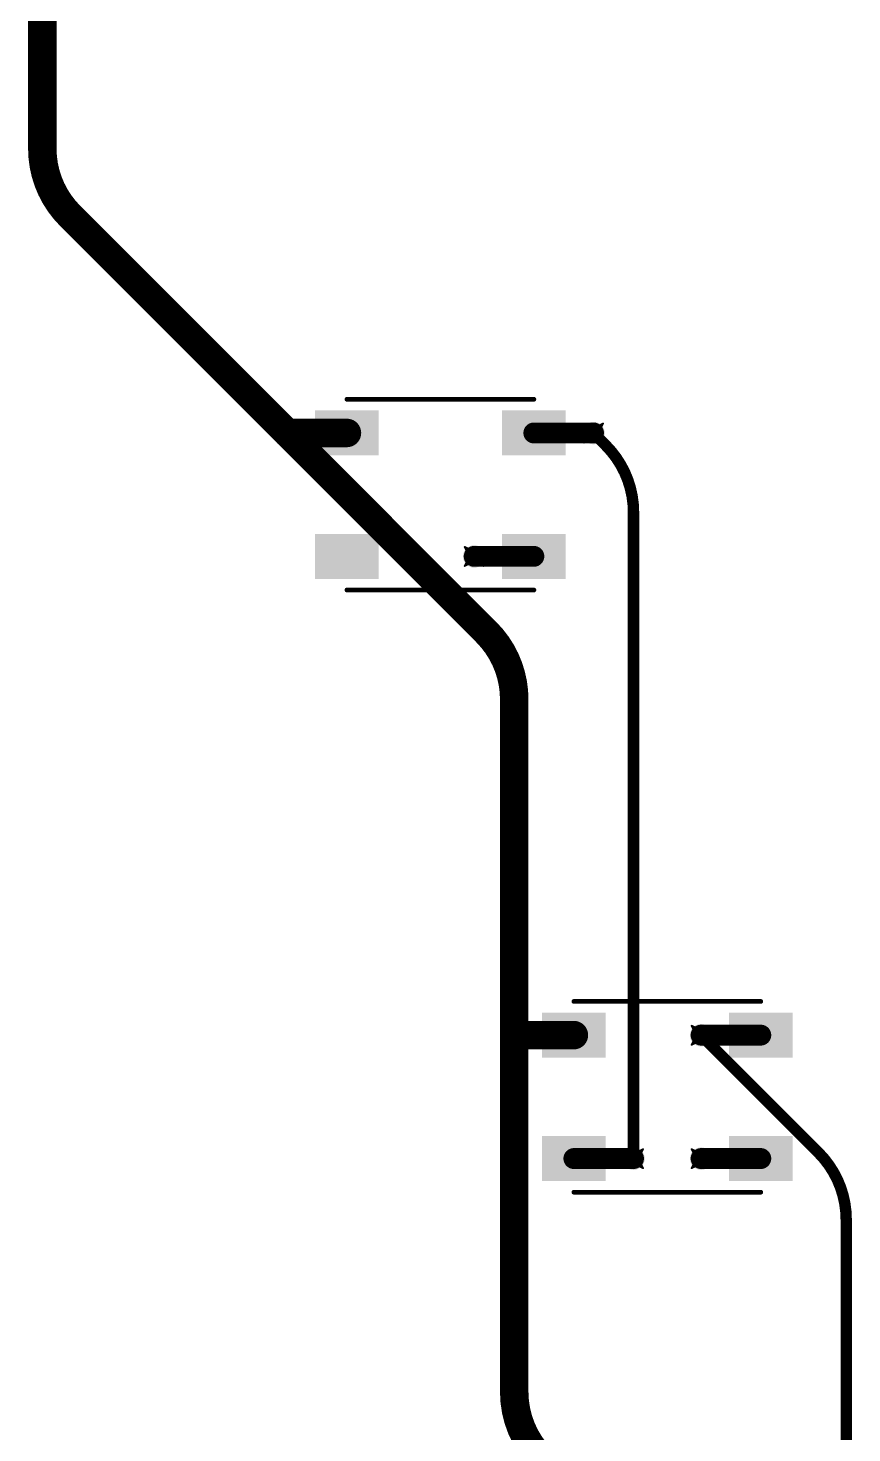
# Model space of a CAD drawing. Header units: inches. Extents: x -11 to 1110, y -7 to 455.
# Drawn here: x 203.12 to 225.16, y 221.3 to 258.86 of the extents above; entities that cross this region are included whole.
import ezdxf

# ---------------------------------------------------------------- set-up
doc = ezdxf.new("R2010")
doc.units = ezdxf.units.IN
for name, color, linetype in [('Bottom Layer', 5, 'Continuous'), ('Drill Drawing', 1, 'Continuous'), ('Top Layer', 1, 'Continuous'), ('Top Overlay', 2, 'Continuous'), ('Top Paste', 8, 'Continuous'), ('Top Solder', 216, 'Continuous'), ('Via Holes', 16, 'Continuous')]:
    doc.layers.add(name, color=color, linetype=linetype)

# ---------------------------------------------------------------- blocks, each defined once
blk = doc.blocks.new('WS2812B_B_W_45')
at = {"layer": 'Top Layer'}
for points in [[(-3.24999985, 2.15000078), (-1.75000031, 2.15000078), (-1.75000031, 1.15000278), (-3.24999985, 1.15000278)], [(3.24999985, 1.15000278), (1.75000031, 1.15000278), (1.75000031, 2.15000078), (3.24999985, 2.15000078)], [(-3.24999985, -1.15000024), (-1.75000031, -1.15000024), (-1.75000031, -2.14999824), (-3.24999985, -2.14999824)], [(1.75000031, -1.15000024), (3.24999985, -1.15000024), (3.24999985, -2.14999824), (1.75000031, -2.14999824)]]:
    blk.add_hatch(color=1, dxfattribs=at).paths.add_polyline_path(points)
at = {"layer": 'Top Paste'}
for points in [[(-3.24999985, 2.15000078), (-1.75000031, 2.15000078), (-1.75000031, 1.15000278), (-3.24999985, 1.15000278)], [(3.24999985, 1.15000278), (1.75000031, 1.15000278), (1.75000031, 2.15000078), (3.24999985, 2.15000078)], [(-3.24999985, -1.15000024), (-1.75000031, -1.15000024), (-1.75000031, -2.14999824), (-3.24999985, -2.14999824)], [(1.75000031, -1.15000024), (3.24999985, -1.15000024), (3.24999985, -2.14999824), (1.75000031, -2.14999824)]]:
    blk.add_hatch(color=8, dxfattribs=at).paths.add_polyline_path(points)
at = {"layer": 'Top Solder'}
for points in [[(-3.35159985, 2.25160078), (-1.64840031, 2.25160078), (-1.64840031, 1.04840278), (-3.35159985, 1.04840278)], [(3.35159985, 1.04840278), (1.64840031, 1.04840278), (1.64840031, 2.25160078), (3.35159985, 2.25160078)], [(-3.35159985, -1.04840024), (-1.64840031, -1.04840024), (-1.64840031, -2.25159824), (-3.35159985, -2.25159824)], [(1.64840031, -1.04840024), (3.35159985, -1.04840024), (3.35159985, -2.25159824), (1.64840031, -2.25159824)]]:
    blk.add_hatch(color=216, dxfattribs=at).paths.add_polyline_path(points)
at = {"layer": 'Top Overlay'}
for points in [[(-2.50000008, 2.55080008, 0.127, 0.127, 0), (2.50000008, 2.55080008, 0.127, 0.127, 0)], [(-3.556, 1.8034, 0.254, 0.254, 0), (-3.429, 1.6764, 0.254, 0.254, 0)], [(-3.556, 1.5494, 0.254, 0.254, 0), (-3.556, 1.8034, 0.254, 0.254, 0)], [(-3.556, 1.5494, 0.254, 0.254, 0), (-3.429, 1.6764, 0.254, 0.254, 0)], [(-2.50000008, -2.55079754, 0.127, 0.127, 0), (2.50000008, -2.55079754, 0.127, 0.127, 0)]]:
    blk.add_lwpolyline(points, format="xyseb", dxfattribs=at)
for points in [[(-2.53175008, 2.55080008, 0.0635, 0.0635, 1), (-2.46825008, 2.55080008, 0.0635, 0.0635, 1)], [(2.46825008, 2.55080008, 0.0635, 0.0635, 1), (2.53175008, 2.55080008, 0.0635, 0.0635, 1)], [(-3.619499999999999, 1.8034, 0.127, 0.127, 1), (-3.4925, 1.8034, 0.127, 0.127, 1)], [(-3.619499999999999, 1.8034, 0.127, 0.127, 1), (-3.4925, 1.8034, 0.127, 0.127, 1)], [(-3.619499999999999, 1.5494, 0.127, 0.127, 1), (-3.4925, 1.5494, 0.127, 0.127, 1)], [(-3.619499999999999, 1.5494, 0.127, 0.127, 1), (-3.4925, 1.5494, 0.127, 0.127, 1)], [(-3.4925, 1.6764, 0.127, 0.127, 1), (-3.3655, 1.6764, 0.127, 0.127, 1)], [(-3.4925, 1.6764, 0.127, 0.127, 1), (-3.3655, 1.6764, 0.127, 0.127, 1)], [(-2.53175008, -2.55079754, 0.0635, 0.0635, 1), (-2.46825008, -2.55079754, 0.0635, 0.0635, 1)], [(2.46825008, -2.55079754, 0.0635, 0.0635, 1), (2.53175008, -2.55079754, 0.0635, 0.0635, 1)]]:
    blk.add_lwpolyline(points, format="xyseb", close=True, dxfattribs=at)
blk = doc.blocks.new('WS2812B_B_W_46')
at = {"layer": 'Top Layer'}
for points in [[(-3.24999985, 2.15000078), (-1.75000031, 2.15000078), (-1.75000031, 1.15000278), (-3.24999985, 1.15000278)], [(3.24999985, 1.15000278), (1.75000031, 1.15000278), (1.75000031, 2.15000078), (3.24999985, 2.15000078)], [(-3.24999985, -1.15000024), (-1.75000031, -1.15000024), (-1.75000031, -2.14999824), (-3.24999985, -2.14999824)], [(1.75000031, -1.15000024), (3.24999985, -1.15000024), (3.24999985, -2.14999824), (1.75000031, -2.14999824)]]:
    blk.add_hatch(color=1, dxfattribs=at).paths.add_polyline_path(points)
at = {"layer": 'Top Paste'}
for points in [[(-3.24999985, 2.15000078), (-1.75000031, 2.15000078), (-1.75000031, 1.15000278), (-3.24999985, 1.15000278)], [(3.24999985, 1.15000278), (1.75000031, 1.15000278), (1.75000031, 2.15000078), (3.24999985, 2.15000078)], [(-3.24999985, -1.15000024), (-1.75000031, -1.15000024), (-1.75000031, -2.14999824), (-3.24999985, -2.14999824)], [(1.75000031, -1.15000024), (3.24999985, -1.15000024), (3.24999985, -2.14999824), (1.75000031, -2.14999824)]]:
    blk.add_hatch(color=8, dxfattribs=at).paths.add_polyline_path(points)
at = {"layer": 'Top Solder'}
for points in [[(-3.35159985, 2.25160078), (-1.64840031, 2.25160078), (-1.64840031, 1.04840278), (-3.35159985, 1.04840278)], [(3.35159985, 1.04840278), (1.64840031, 1.04840278), (1.64840031, 2.25160078), (3.35159985, 2.25160078)], [(-3.35159985, -1.04840024), (-1.64840031, -1.04840024), (-1.64840031, -2.25159824), (-3.35159985, -2.25159824)], [(1.64840031, -1.04840024), (3.35159985, -1.04840024), (3.35159985, -2.25159824), (1.64840031, -2.25159824)]]:
    blk.add_hatch(color=216, dxfattribs=at).paths.add_polyline_path(points)
at = {"layer": 'Top Overlay'}
for points in [[(-2.50000008, 2.55080008, 0.127, 0.127, 0), (2.50000008, 2.55080008, 0.127, 0.127, 0)], [(-3.556, 1.8034, 0.254, 0.254, 0), (-3.429, 1.6764, 0.254, 0.254, 0)], [(-3.556, 1.5494, 0.254, 0.254, 0), (-3.556, 1.8034, 0.254, 0.254, 0)], [(-3.556, 1.5494, 0.254, 0.254, 0), (-3.429, 1.6764, 0.254, 0.254, 0)], [(-2.50000008, -2.55079754, 0.127, 0.127, 0), (2.50000008, -2.55079754, 0.127, 0.127, 0)]]:
    blk.add_lwpolyline(points, format="xyseb", dxfattribs=at)
for points in [[(-2.53175008, 2.55080008, 0.0635, 0.0635, 1), (-2.46825008, 2.55080008, 0.0635, 0.0635, 1)], [(2.46825008, 2.55080008, 0.0635, 0.0635, 1), (2.53175008, 2.55080008, 0.0635, 0.0635, 1)], [(-3.619499999999999, 1.8034, 0.127, 0.127, 1), (-3.4925, 1.8034, 0.127, 0.127, 1)], [(-3.619499999999999, 1.8034, 0.127, 0.127, 1), (-3.4925, 1.8034, 0.127, 0.127, 1)], [(-3.619499999999999, 1.5494, 0.127, 0.127, 1), (-3.4925, 1.5494, 0.127, 0.127, 1)], [(-3.619499999999999, 1.5494, 0.127, 0.127, 1), (-3.4925, 1.5494, 0.127, 0.127, 1)], [(-3.4925, 1.6764, 0.127, 0.127, 1), (-3.3655, 1.6764, 0.127, 0.127, 1)], [(-3.4925, 1.6764, 0.127, 0.127, 1), (-3.3655, 1.6764, 0.127, 0.127, 1)], [(-2.53175008, -2.55079754, 0.0635, 0.0635, 1), (-2.46825008, -2.55079754, 0.0635, 0.0635, 1)], [(2.46825008, -2.55079754, 0.0635, 0.0635, 1), (2.53175008, -2.55079754, 0.0635, 0.0635, 1)]]:
    blk.add_lwpolyline(points, format="xyseb", close=True, dxfattribs=at)

msp = doc.modelspace()

# ---------------------------------------------------------------- hatches: boundary and pattern name
at = {"layer": 'Bottom Layer'}
h = msp.add_hatch(color=5, dxfattribs=at)
edge = h.paths.add_edge_path()
edge.add_arc((210.05476912, 248.0332098), 0.2999994, 0, 360)
h = msp.add_hatch(color=5, dxfattribs=at)
edge = h.paths.add_edge_path()
edge.add_arc((218.24603036, 248.0332098), 0.2999994, 0, 360)
h = msp.add_hatch(color=5, dxfattribs=at)
edge = h.paths.add_edge_path()
edge.add_arc((215.05476928, 244.73320878), 0.2999994, 0, 360)
h = msp.add_hatch(color=5, dxfattribs=at)
edge = h.paths.add_edge_path()
edge.add_arc((216.12536912, 231.9296098), 0.2999994, 0, 360)
h = msp.add_hatch(color=5, dxfattribs=at)
edge = h.paths.add_edge_path()
edge.add_arc((221.12536928, 231.9296098), 0.2999994, 0, 360)
h = msp.add_hatch(color=5, dxfattribs=at)
edge = h.paths.add_edge_path()
edge.add_arc((219.3166302, 228.62960878), 0.2999994, 0, 360)
h = msp.add_hatch(color=5, dxfattribs=at)
edge = h.paths.add_edge_path()
edge.add_arc((221.12536928, 228.62960878), 0.2999994, 0, 360)
at = {"layer": 'Top Layer'}
h = msp.add_hatch(color=1, dxfattribs=at)
edge = h.paths.add_edge_path()
edge.add_arc((210.05476912, 248.0332098), 0.2999994, 0, 360)
h = msp.add_hatch(color=1, dxfattribs=at)
edge = h.paths.add_edge_path()
edge.add_arc((218.24603036, 248.0332098), 0.2999994, 0, 360)
h = msp.add_hatch(color=1, dxfattribs=at)
edge = h.paths.add_edge_path()
edge.add_arc((215.05476928, 244.73320878), 0.2999994, 0, 360)
h = msp.add_hatch(color=1, dxfattribs=at)
edge = h.paths.add_edge_path()
edge.add_arc((216.12536912, 231.9296098), 0.2999994, 0, 360)
h = msp.add_hatch(color=1, dxfattribs=at)
edge = h.paths.add_edge_path()
edge.add_arc((221.12536928, 231.9296098), 0.2999994, 0, 360)
h = msp.add_hatch(color=1, dxfattribs=at)
edge = h.paths.add_edge_path()
edge.add_arc((219.3166302, 228.62960878), 0.2999994, 0, 360)
h = msp.add_hatch(color=1, dxfattribs=at)
edge = h.paths.add_edge_path()
edge.add_arc((221.12536928, 228.62960878), 0.2999994, 0, 360)
at = {"layer": 'Via Holes'}
h = msp.add_hatch(color=7, dxfattribs=at)
edge = h.paths.add_edge_path()
edge.add_arc((210.05476912, 248.0332098), 0.1499997, 0, 360)
h = msp.add_hatch(color=7, dxfattribs=at)
edge = h.paths.add_edge_path()
edge.add_arc((218.24603036, 248.0332098), 0.1499997, 0, 360)
h = msp.add_hatch(color=7, dxfattribs=at)
edge = h.paths.add_edge_path()
edge.add_arc((215.05476928, 244.73320878), 0.1499997, 0, 360)
h = msp.add_hatch(color=7, dxfattribs=at)
edge = h.paths.add_edge_path()
edge.add_arc((216.12536912, 231.9296098), 0.1499997, 0, 360)
h = msp.add_hatch(color=7, dxfattribs=at)
edge = h.paths.add_edge_path()
edge.add_arc((221.12536928, 231.9296098), 0.1499997, 0, 360)
h = msp.add_hatch(color=7, dxfattribs=at)
edge = h.paths.add_edge_path()
edge.add_arc((219.3166302, 228.62960878), 0.1499997, 0, 360)
h = msp.add_hatch(color=7, dxfattribs=at)
edge = h.paths.add_edge_path()
edge.add_arc((221.12536928, 228.62960878), 0.1499997, 0, 360)

# ---------------------------------------------------------------- linework, layer by layer
at = {"layer": 'Bottom Layer'}
for points in [[(203.50156912, 255.63851336, 0.7619999999999999, 0.7619999999999999, 0), (203.50156912, 263.9336098, 0.7619999999999999, 0.7619999999999999, 0)], [(204.24551734, 253.84246158, 0.7619999999999999, 0.7619999999999999, -0.198912367379658), (203.50156912, 255.63851336, 0.7619999999999999, 0.7619999999999999, 0)], [(204.24551734, 253.84246158, 0.7619999999999999, 0.7619999999999999, 0), (210.05476912, 248.0332098, 0.7619999999999999, 0.7619999999999999, 0)], [(210.05476912, 248.0332098, 0.7619999999999999, 0.7619999999999999, 0), (215.3814209, 242.70655802, 0.7619999999999999, 0.7619999999999999, 0)], [(218.24603036, 248.0332098, 0.3048, 0.3048, 0), (218.57268198, 247.70655818, 0.3048, 0.3048, 0)], [(218.57268198, 247.70655818, 0.3048, 0.3048, -0.198912367379658), (219.3166302, 245.9105064, 0.3048, 0.3048, 0)], [(219.3166302, 228.62960878, 0.3048, 0.3048, 0), (219.3166302, 245.9105064, 0.3048, 0.3048, 0)], [(215.3814209, 242.70655802, 0.7619999999999999, 0.7619999999999999, -0.198912367379658), (216.12536912, 240.91050624, 0.7619999999999999, 0.7619999999999999, 0)], [(216.12536912, 231.9296098, 0.7619999999999999, 0.7619999999999999, 0), (216.12536912, 240.91050624, 0.7619999999999999, 0.7619999999999999, 0)], [(216.12536912, 222.38991336, 0.7619999999999999, 0.7619999999999999, 0), (216.12536912, 231.9296098, 0.7619999999999999, 0.7619999999999999, 0)], [(221.12536928, 231.9296098, 0.3048, 0.3048, 0), (224.26228198, 228.7926971, 0.3048, 0.3048, 0)], [(224.26228198, 228.7926971, 0.3048, 0.3048, -0.198912367379658), (225.0062302, 226.99664532, 0.3048, 0.3048, 0)], [(225.0062302, 212.35499058, 0.3048, 0.3048, 0), (225.0062302, 226.99664532, 0.3048, 0.3048, 0)], [(216.86931734, 220.59386158, 0.7619999999999999, 0.7619999999999999, -0.198912367379658), (216.12536912, 222.38991336, 0.7619999999999999, 0.7619999999999999, 0)]]:
    msp.add_lwpolyline(points, format="xyseb", dxfattribs=at)
for points in [[(203.31106912, 255.63851336, 0.3809999999999999, 0.3809999999999999, 1), (203.69206912, 255.63851336, 0.3809999999999999, 0.3809999999999999, 1)], [(203.31106912, 255.63851336, 0.3809999999999999, 0.3809999999999999, 1), (203.69206912, 255.63851336, 0.3809999999999999, 0.3809999999999999, 1)], [(204.05501734, 253.84246158, 0.3809999999999999, 0.3809999999999999, 1), (204.43601734, 253.84246158, 0.3809999999999999, 0.3809999999999999, 1)], [(204.05501734, 253.84246158, 0.3809999999999999, 0.3809999999999999, 1), (204.43601734, 253.84246158, 0.3809999999999999, 0.3809999999999999, 1)], [(209.86426912, 248.0332098, 0.3809999999999999, 0.3809999999999999, 1), (210.24526912, 248.0332098, 0.3809999999999999, 0.3809999999999999, 1)], [(209.86426912, 248.0332098, 0.3809999999999999, 0.3809999999999999, 1), (210.24526912, 248.0332098, 0.3809999999999999, 0.3809999999999999, 1)], [(218.16983036, 248.0332098, 0.1524, 0.1524, 1), (218.32223036, 248.0332098, 0.1524, 0.1524, 1)], [(218.49648198, 247.70655818, 0.1524, 0.1524, 1), (218.64888198, 247.70655818, 0.1524, 0.1524, 1)], [(218.49648198, 247.70655818, 0.1524, 0.1524, 1), (218.64888198, 247.70655818, 0.1524, 0.1524, 1)], [(219.2404302, 245.9105064, 0.1524, 0.1524, 1), (219.3928302, 245.9105064, 0.1524, 0.1524, 1)], [(219.2404302, 245.9105064, 0.1524, 0.1524, 1), (219.3928302, 245.9105064, 0.1524, 0.1524, 1)], [(215.1909209, 242.70655802, 0.3809999999999999, 0.3809999999999999, 1), (215.5719209, 242.70655802, 0.3809999999999999, 0.3809999999999999, 1)], [(215.1909209, 242.70655802, 0.3809999999999999, 0.3809999999999999, 1), (215.5719209, 242.70655802, 0.3809999999999999, 0.3809999999999999, 1)], [(215.93486912, 240.91050624, 0.3809999999999999, 0.3809999999999999, 1), (216.31586912, 240.91050624, 0.3809999999999999, 0.3809999999999999, 1)], [(215.93486912, 240.91050624, 0.3809999999999999, 0.3809999999999999, 1), (216.31586912, 240.91050624, 0.3809999999999999, 0.3809999999999999, 1)], [(215.93486912, 231.9296098, 0.3809999999999999, 0.3809999999999999, 1), (216.31586912, 231.9296098, 0.3809999999999999, 0.3809999999999999, 1)], [(215.93486912, 231.9296098, 0.3809999999999999, 0.3809999999999999, 1), (216.31586912, 231.9296098, 0.3809999999999999, 0.3809999999999999, 1)], [(221.04916928, 231.9296098, 0.1524, 0.1524, 1), (221.20156928, 231.9296098, 0.1524, 0.1524, 1)], [(224.18608198, 228.7926971, 0.1524, 0.1524, 1), (224.33848198, 228.7926971, 0.1524, 0.1524, 1)], [(224.18608198, 228.7926971, 0.1524, 0.1524, 1), (224.33848198, 228.7926971, 0.1524, 0.1524, 1)], [(219.2404302, 228.62960878, 0.1524, 0.1524, 1), (219.3928302, 228.62960878, 0.1524, 0.1524, 1)], [(224.9300302, 226.99664532, 0.1524, 0.1524, 1), (225.0824302, 226.99664532, 0.1524, 0.1524, 1)], [(224.9300302, 226.99664532, 0.1524, 0.1524, 1), (225.0824302, 226.99664532, 0.1524, 0.1524, 1)], [(215.93486912, 222.38991336, 0.3809999999999999, 0.3809999999999999, 1), (216.31586912, 222.38991336, 0.3809999999999999, 0.3809999999999999, 1)], [(215.93486912, 222.38991336, 0.3809999999999999, 0.3809999999999999, 1), (216.31586912, 222.38991336, 0.3809999999999999, 0.3809999999999999, 1)]]:
    msp.add_lwpolyline(points, format="xyseb", close=True, dxfattribs=at)
at = {"layer": 'Drill Drawing'}
for points in [[(209.80076912, 248.2872098, 0.0508, 0.0508, 0), (210.05476912, 248.1602098, 0.0508, 0.0508, 0)], [(209.80076912, 248.2872098, 0.0508, 0.0508, 0), (209.92776912, 248.0332098, 0.0508, 0.0508, 0)], [(209.80076912, 247.7792098, 0.0508, 0.0508, 0), (209.92776912, 248.0332098, 0.0508, 0.0508, 0)], [(210.05476912, 248.1602098, 0.0508, 0.0508, 0), (210.30876912, 248.2872098, 0.0508, 0.0508, 0)], [(210.18176912, 248.0332098, 0.0508, 0.0508, 0), (210.30876912, 248.2872098, 0.0508, 0.0508, 0)], [(210.18176912, 248.0332098, 0.0508, 0.0508, 0), (210.30876912, 247.7792098, 0.0508, 0.0508, 0)], [(217.99203036, 248.2872098, 0.0508, 0.0508, 0), (218.24603036, 248.1602098, 0.0508, 0.0508, 0)], [(217.99203036, 248.2872098, 0.0508, 0.0508, 0), (218.11903036, 248.0332098, 0.0508, 0.0508, 0)], [(217.99203036, 247.7792098, 0.0508, 0.0508, 0), (218.11903036, 248.0332098, 0.0508, 0.0508, 0)], [(218.24603036, 248.1602098, 0.0508, 0.0508, 0), (218.50003036, 248.2872098, 0.0508, 0.0508, 0)], [(218.37303036, 248.0332098, 0.0508, 0.0508, 0), (218.50003036, 248.2872098, 0.0508, 0.0508, 0)], [(218.37303036, 248.0332098, 0.0508, 0.0508, 0), (218.50003036, 247.7792098, 0.0508, 0.0508, 0)], [(209.80076912, 247.7792098, 0.0508, 0.0508, 0), (210.05476912, 247.9062098, 0.0508, 0.0508, 0)], [(210.05476912, 247.9062098, 0.0508, 0.0508, 0), (210.30876912, 247.7792098, 0.0508, 0.0508, 0)], [(217.99203036, 247.7792098, 0.0508, 0.0508, 0), (218.24603036, 247.9062098, 0.0508, 0.0508, 0)], [(218.24603036, 247.9062098, 0.0508, 0.0508, 0), (218.50003036, 247.7792098, 0.0508, 0.0508, 0)], [(214.80076928, 244.98720878, 0.0508, 0.0508, 0), (215.05476928, 244.86020878, 0.0508, 0.0508, 0)], [(214.80076928, 244.98720878, 0.0508, 0.0508, 0), (214.92776928, 244.73320878, 0.0508, 0.0508, 0)], [(215.05476928, 244.86020878, 0.0508, 0.0508, 0), (215.30876928, 244.98720878, 0.0508, 0.0508, 0)], [(215.18176928, 244.73320878, 0.0508, 0.0508, 0), (215.30876928, 244.98720878, 0.0508, 0.0508, 0)], [(214.80076928, 244.47920878, 0.0508, 0.0508, 0), (214.92776928, 244.73320878, 0.0508, 0.0508, 0)], [(214.80076928, 244.47920878, 0.0508, 0.0508, 0), (215.05476928, 244.60620878, 0.0508, 0.0508, 0)], [(215.05476928, 244.60620878, 0.0508, 0.0508, 0), (215.30876928, 244.47920878, 0.0508, 0.0508, 0)], [(215.18176928, 244.73320878, 0.0508, 0.0508, 0), (215.30876928, 244.47920878, 0.0508, 0.0508, 0)], [(215.87136912, 232.1836098, 0.0508, 0.0508, 0), (216.12536912, 232.0566098, 0.0508, 0.0508, 0)], [(215.87136912, 232.1836098, 0.0508, 0.0508, 0), (215.99836912, 231.9296098, 0.0508, 0.0508, 0)], [(216.12536912, 232.0566098, 0.0508, 0.0508, 0), (216.37936912, 232.1836098, 0.0508, 0.0508, 0)], [(216.25236912, 231.9296098, 0.0508, 0.0508, 0), (216.37936912, 232.1836098, 0.0508, 0.0508, 0)], [(220.87136928, 232.1836098, 0.0508, 0.0508, 0), (221.12536928, 232.0566098, 0.0508, 0.0508, 0)], [(220.87136928, 232.1836098, 0.0508, 0.0508, 0), (220.99836928, 231.9296098, 0.0508, 0.0508, 0)], [(221.12536928, 232.0566098, 0.0508, 0.0508, 0), (221.37936928, 232.1836098, 0.0508, 0.0508, 0)], [(221.25236928, 231.9296098, 0.0508, 0.0508, 0), (221.37936928, 232.1836098, 0.0508, 0.0508, 0)], [(215.87136912, 231.6756098, 0.0508, 0.0508, 0), (215.99836912, 231.9296098, 0.0508, 0.0508, 0)], [(215.87136912, 231.6756098, 0.0508, 0.0508, 0), (216.12536912, 231.8026098, 0.0508, 0.0508, 0)], [(216.12536912, 231.8026098, 0.0508, 0.0508, 0), (216.37936912, 231.6756098, 0.0508, 0.0508, 0)], [(216.25236912, 231.9296098, 0.0508, 0.0508, 0), (216.37936912, 231.6756098, 0.0508, 0.0508, 0)], [(220.87136928, 231.6756098, 0.0508, 0.0508, 0), (220.99836928, 231.9296098, 0.0508, 0.0508, 0)], [(220.87136928, 231.6756098, 0.0508, 0.0508, 0), (221.12536928, 231.8026098, 0.0508, 0.0508, 0)], [(221.12536928, 231.8026098, 0.0508, 0.0508, 0), (221.37936928, 231.6756098, 0.0508, 0.0508, 0)], [(221.25236928, 231.9296098, 0.0508, 0.0508, 0), (221.37936928, 231.6756098, 0.0508, 0.0508, 0)], [(219.0626302, 228.88360878, 0.0508, 0.0508, 0), (219.3166302, 228.75660878, 0.0508, 0.0508, 0)], [(219.0626302, 228.88360878, 0.0508, 0.0508, 0), (219.1896302, 228.62960878, 0.0508, 0.0508, 0)], [(219.3166302, 228.75660878, 0.0508, 0.0508, 0), (219.5706302, 228.88360878, 0.0508, 0.0508, 0)], [(219.4436302, 228.62960878, 0.0508, 0.0508, 0), (219.5706302, 228.88360878, 0.0508, 0.0508, 0)], [(220.87136928, 228.88360878, 0.0508, 0.0508, 0), (221.12536928, 228.75660878, 0.0508, 0.0508, 0)], [(220.87136928, 228.88360878, 0.0508, 0.0508, 0), (220.99836928, 228.62960878, 0.0508, 0.0508, 0)], [(221.12536928, 228.75660878, 0.0508, 0.0508, 0), (221.37936928, 228.88360878, 0.0508, 0.0508, 0)], [(221.25236928, 228.62960878, 0.0508, 0.0508, 0), (221.37936928, 228.88360878, 0.0508, 0.0508, 0)], [(219.0626302, 228.37560878, 0.0508, 0.0508, 0), (219.1896302, 228.62960878, 0.0508, 0.0508, 0)], [(219.0626302, 228.37560878, 0.0508, 0.0508, 0), (219.3166302, 228.50260878, 0.0508, 0.0508, 0)], [(219.3166302, 228.50260878, 0.0508, 0.0508, 0), (219.5706302, 228.37560878, 0.0508, 0.0508, 0)], [(219.4436302, 228.62960878, 0.0508, 0.0508, 0), (219.5706302, 228.37560878, 0.0508, 0.0508, 0)], [(220.87136928, 228.37560878, 0.0508, 0.0508, 0), (220.99836928, 228.62960878, 0.0508, 0.0508, 0)], [(220.87136928, 228.37560878, 0.0508, 0.0508, 0), (221.12536928, 228.50260878, 0.0508, 0.0508, 0)], [(221.12536928, 228.50260878, 0.0508, 0.0508, 0), (221.37936928, 228.37560878, 0.0508, 0.0508, 0)], [(221.25236928, 228.62960878, 0.0508, 0.0508, 0), (221.37936928, 228.37560878, 0.0508, 0.0508, 0)]]:
    msp.add_lwpolyline(points, format="xyseb", dxfattribs=at)
for points in [[(209.78806912, 248.2872098, 0.0254, 0.0254, 1), (209.81346912, 248.2872098, 0.0254, 0.0254, 1)], [(209.78806912, 248.2872098, 0.0254, 0.0254, 1), (209.81346912, 248.2872098, 0.0254, 0.0254, 1)], [(209.91506912, 248.0332098, 0.0254, 0.0254, 1), (209.94046912, 248.0332098, 0.0254, 0.0254, 1)], [(209.91506912, 248.0332098, 0.0254, 0.0254, 1), (209.94046912, 248.0332098, 0.0254, 0.0254, 1)], [(210.04206912, 248.1602098, 0.0254, 0.0254, 1), (210.06746912, 248.1602098, 0.0254, 0.0254, 1)], [(210.04206912, 248.1602098, 0.0254, 0.0254, 1), (210.06746912, 248.1602098, 0.0254, 0.0254, 1)], [(210.16906912, 248.0332098, 0.0254, 0.0254, 1), (210.19446912, 248.0332098, 0.0254, 0.0254, 1)], [(210.16906912, 248.0332098, 0.0254, 0.0254, 1), (210.19446912, 248.0332098, 0.0254, 0.0254, 1)], [(210.29606912, 248.2872098, 0.0254, 0.0254, 1), (210.32146912, 248.2872098, 0.0254, 0.0254, 1)], [(210.29606912, 248.2872098, 0.0254, 0.0254, 1), (210.32146912, 248.2872098, 0.0254, 0.0254, 1)], [(217.97933036, 248.2872098, 0.0254, 0.0254, 1), (218.00473036, 248.2872098, 0.0254, 0.0254, 1)], [(217.97933036, 248.2872098, 0.0254, 0.0254, 1), (218.00473036, 248.2872098, 0.0254, 0.0254, 1)], [(218.10633036, 248.0332098, 0.0254, 0.0254, 1), (218.13173036, 248.0332098, 0.0254, 0.0254, 1)], [(218.10633036, 248.0332098, 0.0254, 0.0254, 1), (218.13173036, 248.0332098, 0.0254, 0.0254, 1)], [(218.23333036, 248.1602098, 0.0254, 0.0254, 1), (218.25873036, 248.1602098, 0.0254, 0.0254, 1)], [(218.23333036, 248.1602098, 0.0254, 0.0254, 1), (218.25873036, 248.1602098, 0.0254, 0.0254, 1)], [(218.36033036, 248.0332098, 0.0254, 0.0254, 1), (218.38573036, 248.0332098, 0.0254, 0.0254, 1)], [(218.36033036, 248.0332098, 0.0254, 0.0254, 1), (218.38573036, 248.0332098, 0.0254, 0.0254, 1)], [(218.48733036, 248.2872098, 0.0254, 0.0254, 1), (218.51273036, 248.2872098, 0.0254, 0.0254, 1)], [(218.48733036, 248.2872098, 0.0254, 0.0254, 1), (218.51273036, 248.2872098, 0.0254, 0.0254, 1)], [(209.78806912, 247.7792098, 0.0254, 0.0254, 1), (209.81346912, 247.7792098, 0.0254, 0.0254, 1)], [(209.78806912, 247.7792098, 0.0254, 0.0254, 1), (209.81346912, 247.7792098, 0.0254, 0.0254, 1)], [(210.04206912, 247.9062098, 0.0254, 0.0254, 1), (210.06746912, 247.9062098, 0.0254, 0.0254, 1)], [(210.04206912, 247.9062098, 0.0254, 0.0254, 1), (210.06746912, 247.9062098, 0.0254, 0.0254, 1)], [(210.29606912, 247.7792098, 0.0254, 0.0254, 1), (210.32146912, 247.7792098, 0.0254, 0.0254, 1)], [(210.29606912, 247.7792098, 0.0254, 0.0254, 1), (210.32146912, 247.7792098, 0.0254, 0.0254, 1)], [(217.97933036, 247.7792098, 0.0254, 0.0254, 1), (218.00473036, 247.7792098, 0.0254, 0.0254, 1)], [(217.97933036, 247.7792098, 0.0254, 0.0254, 1), (218.00473036, 247.7792098, 0.0254, 0.0254, 1)], [(218.23333036, 247.9062098, 0.0254, 0.0254, 1), (218.25873036, 247.9062098, 0.0254, 0.0254, 1)], [(218.23333036, 247.9062098, 0.0254, 0.0254, 1), (218.25873036, 247.9062098, 0.0254, 0.0254, 1)], [(218.48733036, 247.7792098, 0.0254, 0.0254, 1), (218.51273036, 247.7792098, 0.0254, 0.0254, 1)], [(218.48733036, 247.7792098, 0.0254, 0.0254, 1), (218.51273036, 247.7792098, 0.0254, 0.0254, 1)], [(214.78806928, 244.98720878, 0.0254, 0.0254, 1), (214.81346928, 244.98720878, 0.0254, 0.0254, 1)], [(214.78806928, 244.98720878, 0.0254, 0.0254, 1), (214.81346928, 244.98720878, 0.0254, 0.0254, 1)], [(215.29606928, 244.98720878, 0.0254, 0.0254, 1), (215.32146928, 244.98720878, 0.0254, 0.0254, 1)], [(215.29606928, 244.98720878, 0.0254, 0.0254, 1), (215.32146928, 244.98720878, 0.0254, 0.0254, 1)], [(214.91506928, 244.73320878, 0.0254, 0.0254, 1), (214.94046928, 244.73320878, 0.0254, 0.0254, 1)], [(214.91506928, 244.73320878, 0.0254, 0.0254, 1), (214.94046928, 244.73320878, 0.0254, 0.0254, 1)], [(215.04206928, 244.86020878, 0.0254, 0.0254, 1), (215.06746928, 244.86020878, 0.0254, 0.0254, 1)], [(215.04206928, 244.86020878, 0.0254, 0.0254, 1), (215.06746928, 244.86020878, 0.0254, 0.0254, 1)], [(215.04206928, 244.60620878, 0.0254, 0.0254, 1), (215.06746928, 244.60620878, 0.0254, 0.0254, 1)], [(215.04206928, 244.60620878, 0.0254, 0.0254, 1), (215.06746928, 244.60620878, 0.0254, 0.0254, 1)], [(215.16906928, 244.73320878, 0.0254, 0.0254, 1), (215.19446928, 244.73320878, 0.0254, 0.0254, 1)], [(215.16906928, 244.73320878, 0.0254, 0.0254, 1), (215.19446928, 244.73320878, 0.0254, 0.0254, 1)], [(214.78806928, 244.47920878, 0.0254, 0.0254, 1), (214.81346928, 244.47920878, 0.0254, 0.0254, 1)], [(214.78806928, 244.47920878, 0.0254, 0.0254, 1), (214.81346928, 244.47920878, 0.0254, 0.0254, 1)], [(215.29606928, 244.47920878, 0.0254, 0.0254, 1), (215.32146928, 244.47920878, 0.0254, 0.0254, 1)], [(215.29606928, 244.47920878, 0.0254, 0.0254, 1), (215.32146928, 244.47920878, 0.0254, 0.0254, 1)], [(215.85866912, 232.1836098, 0.0254, 0.0254, 1), (215.88406912, 232.1836098, 0.0254, 0.0254, 1)], [(215.85866912, 232.1836098, 0.0254, 0.0254, 1), (215.88406912, 232.1836098, 0.0254, 0.0254, 1)], [(216.36666912, 232.1836098, 0.0254, 0.0254, 1), (216.39206912, 232.1836098, 0.0254, 0.0254, 1)], [(216.36666912, 232.1836098, 0.0254, 0.0254, 1), (216.39206912, 232.1836098, 0.0254, 0.0254, 1)], [(220.85866928, 232.1836098, 0.0254, 0.0254, 1), (220.88406928, 232.1836098, 0.0254, 0.0254, 1)], [(220.85866928, 232.1836098, 0.0254, 0.0254, 1), (220.88406928, 232.1836098, 0.0254, 0.0254, 1)], [(221.36666928, 232.1836098, 0.0254, 0.0254, 1), (221.39206928, 232.1836098, 0.0254, 0.0254, 1)], [(221.36666928, 232.1836098, 0.0254, 0.0254, 1), (221.39206928, 232.1836098, 0.0254, 0.0254, 1)], [(215.98566912, 231.9296098, 0.0254, 0.0254, 1), (216.01106912, 231.9296098, 0.0254, 0.0254, 1)], [(215.98566912, 231.9296098, 0.0254, 0.0254, 1), (216.01106912, 231.9296098, 0.0254, 0.0254, 1)], [(216.11266912, 232.0566098, 0.0254, 0.0254, 1), (216.13806912, 232.0566098, 0.0254, 0.0254, 1)], [(216.11266912, 232.0566098, 0.0254, 0.0254, 1), (216.13806912, 232.0566098, 0.0254, 0.0254, 1)], [(216.11266912, 231.8026098, 0.0254, 0.0254, 1), (216.13806912, 231.8026098, 0.0254, 0.0254, 1)], [(216.11266912, 231.8026098, 0.0254, 0.0254, 1), (216.13806912, 231.8026098, 0.0254, 0.0254, 1)], [(216.23966912, 231.9296098, 0.0254, 0.0254, 1), (216.26506912, 231.9296098, 0.0254, 0.0254, 1)], [(216.23966912, 231.9296098, 0.0254, 0.0254, 1), (216.26506912, 231.9296098, 0.0254, 0.0254, 1)], [(220.98566928, 231.9296098, 0.0254, 0.0254, 1), (221.01106928, 231.9296098, 0.0254, 0.0254, 1)], [(220.98566928, 231.9296098, 0.0254, 0.0254, 1), (221.01106928, 231.9296098, 0.0254, 0.0254, 1)], [(221.11266928, 232.0566098, 0.0254, 0.0254, 1), (221.13806928, 232.0566098, 0.0254, 0.0254, 1)], [(221.11266928, 232.0566098, 0.0254, 0.0254, 1), (221.13806928, 232.0566098, 0.0254, 0.0254, 1)], [(221.11266928, 231.8026098, 0.0254, 0.0254, 1), (221.13806928, 231.8026098, 0.0254, 0.0254, 1)], [(221.11266928, 231.8026098, 0.0254, 0.0254, 1), (221.13806928, 231.8026098, 0.0254, 0.0254, 1)], [(221.23966928, 231.9296098, 0.0254, 0.0254, 1), (221.26506928, 231.9296098, 0.0254, 0.0254, 1)], [(221.23966928, 231.9296098, 0.0254, 0.0254, 1), (221.26506928, 231.9296098, 0.0254, 0.0254, 1)], [(215.85866912, 231.6756098, 0.0254, 0.0254, 1), (215.88406912, 231.6756098, 0.0254, 0.0254, 1)], [(215.85866912, 231.6756098, 0.0254, 0.0254, 1), (215.88406912, 231.6756098, 0.0254, 0.0254, 1)], [(216.36666912, 231.6756098, 0.0254, 0.0254, 1), (216.39206912, 231.6756098, 0.0254, 0.0254, 1)], [(216.36666912, 231.6756098, 0.0254, 0.0254, 1), (216.39206912, 231.6756098, 0.0254, 0.0254, 1)], [(220.85866928, 231.6756098, 0.0254, 0.0254, 1), (220.88406928, 231.6756098, 0.0254, 0.0254, 1)], [(220.85866928, 231.6756098, 0.0254, 0.0254, 1), (220.88406928, 231.6756098, 0.0254, 0.0254, 1)], [(221.36666928, 231.6756098, 0.0254, 0.0254, 1), (221.39206928, 231.6756098, 0.0254, 0.0254, 1)], [(221.36666928, 231.6756098, 0.0254, 0.0254, 1), (221.39206928, 231.6756098, 0.0254, 0.0254, 1)], [(219.0499302, 228.88360878, 0.0254, 0.0254, 1), (219.0753302, 228.88360878, 0.0254, 0.0254, 1)], [(219.0499302, 228.88360878, 0.0254, 0.0254, 1), (219.0753302, 228.88360878, 0.0254, 0.0254, 1)], [(219.5579302, 228.88360878, 0.0254, 0.0254, 1), (219.5833302, 228.88360878, 0.0254, 0.0254, 1)], [(219.5579302, 228.88360878, 0.0254, 0.0254, 1), (219.5833302, 228.88360878, 0.0254, 0.0254, 1)], [(220.85866928, 228.88360878, 0.0254, 0.0254, 1), (220.88406928, 228.88360878, 0.0254, 0.0254, 1)], [(220.85866928, 228.88360878, 0.0254, 0.0254, 1), (220.88406928, 228.88360878, 0.0254, 0.0254, 1)], [(221.36666928, 228.88360878, 0.0254, 0.0254, 1), (221.39206928, 228.88360878, 0.0254, 0.0254, 1)], [(221.36666928, 228.88360878, 0.0254, 0.0254, 1), (221.39206928, 228.88360878, 0.0254, 0.0254, 1)], [(219.1769302, 228.62960878, 0.0254, 0.0254, 1), (219.2023302, 228.62960878, 0.0254, 0.0254, 1)], [(219.1769302, 228.62960878, 0.0254, 0.0254, 1), (219.2023302, 228.62960878, 0.0254, 0.0254, 1)], [(219.3039302, 228.75660878, 0.0254, 0.0254, 1), (219.3293302, 228.75660878, 0.0254, 0.0254, 1)], [(219.3039302, 228.75660878, 0.0254, 0.0254, 1), (219.3293302, 228.75660878, 0.0254, 0.0254, 1)], [(219.3039302, 228.50260878, 0.0254, 0.0254, 1), (219.3293302, 228.50260878, 0.0254, 0.0254, 1)], [(219.3039302, 228.50260878, 0.0254, 0.0254, 1), (219.3293302, 228.50260878, 0.0254, 0.0254, 1)], [(219.4309302, 228.62960878, 0.0254, 0.0254, 1), (219.4563302, 228.62960878, 0.0254, 0.0254, 1)], [(219.4309302, 228.62960878, 0.0254, 0.0254, 1), (219.4563302, 228.62960878, 0.0254, 0.0254, 1)], [(220.98566928, 228.62960878, 0.0254, 0.0254, 1), (221.01106928, 228.62960878, 0.0254, 0.0254, 1)], [(220.98566928, 228.62960878, 0.0254, 0.0254, 1), (221.01106928, 228.62960878, 0.0254, 0.0254, 1)], [(221.11266928, 228.75660878, 0.0254, 0.0254, 1), (221.13806928, 228.75660878, 0.0254, 0.0254, 1)], [(221.11266928, 228.75660878, 0.0254, 0.0254, 1), (221.13806928, 228.75660878, 0.0254, 0.0254, 1)], [(221.11266928, 228.50260878, 0.0254, 0.0254, 1), (221.13806928, 228.50260878, 0.0254, 0.0254, 1)], [(221.11266928, 228.50260878, 0.0254, 0.0254, 1), (221.13806928, 228.50260878, 0.0254, 0.0254, 1)], [(221.23966928, 228.62960878, 0.0254, 0.0254, 1), (221.26506928, 228.62960878, 0.0254, 0.0254, 1)], [(221.23966928, 228.62960878, 0.0254, 0.0254, 1), (221.26506928, 228.62960878, 0.0254, 0.0254, 1)], [(219.0499302, 228.37560878, 0.0254, 0.0254, 1), (219.0753302, 228.37560878, 0.0254, 0.0254, 1)], [(219.0499302, 228.37560878, 0.0254, 0.0254, 1), (219.0753302, 228.37560878, 0.0254, 0.0254, 1)], [(219.5579302, 228.37560878, 0.0254, 0.0254, 1), (219.5833302, 228.37560878, 0.0254, 0.0254, 1)], [(219.5579302, 228.37560878, 0.0254, 0.0254, 1), (219.5833302, 228.37560878, 0.0254, 0.0254, 1)], [(220.85866928, 228.37560878, 0.0254, 0.0254, 1), (220.88406928, 228.37560878, 0.0254, 0.0254, 1)], [(220.85866928, 228.37560878, 0.0254, 0.0254, 1), (220.88406928, 228.37560878, 0.0254, 0.0254, 1)], [(221.36666928, 228.37560878, 0.0254, 0.0254, 1), (221.39206928, 228.37560878, 0.0254, 0.0254, 1)], [(221.36666928, 228.37560878, 0.0254, 0.0254, 1), (221.39206928, 228.37560878, 0.0254, 0.0254, 1)]]:
    msp.add_lwpolyline(points, format="xyseb", close=True, dxfattribs=at)
at = {"layer": 'Top Layer'}
for points in [[(210.05476912, 248.0366007, 0.7619999999999999, 0.7619999999999999, 0), (211.65039966, 248.0366007, 0.7619999999999999, 0.7619999999999999, 0)], [(216.65039982, 248.0366007, 0.5588, 0.5588, 0), (218.24603036, 248.0366007, 0.5588, 0.5588, 0)], [(215.05476928, 244.73659968, 0.5588, 0.5588, 0), (216.65039982, 244.73659968, 0.5588, 0.5588, 0)], [(216.12536912, 231.9330007, 0.7619999999999999, 0.7619999999999999, 0), (217.72099966, 231.9330007, 0.7619999999999999, 0.7619999999999999, 0)], [(221.12536928, 231.9330007, 0.5588, 0.5588, 0), (222.72099982, 231.9330007, 0.5588, 0.5588, 0)], [(217.72099966, 228.63299968, 0.5588, 0.5588, 0), (219.3166302, 228.63299968, 0.5588, 0.5588, 0)], [(221.12536928, 228.63299968, 0.5588, 0.5588, 0), (222.72099982, 228.63299968, 0.5588, 0.5588, 0)]]:
    msp.add_lwpolyline(points, format="xyseb", dxfattribs=at)
for points in [[(209.86426912, 248.0366007, 0.3809999999999999, 0.3809999999999999, 1), (210.24526912, 248.0366007, 0.3809999999999999, 0.3809999999999999, 1)], [(211.45989966, 248.0366007, 0.3809999999999999, 0.3809999999999999, 1), (211.84089966, 248.0366007, 0.3809999999999999, 0.3809999999999999, 1)], [(216.51069982, 248.0366007, 0.2794, 0.2794, 1), (216.79009982, 248.0366007, 0.2794, 0.2794, 1)], [(218.10633036, 248.0366007, 0.2794, 0.2794, 1), (218.38573036, 248.0366007, 0.2794, 0.2794, 1)], [(214.91506928, 244.73659968, 0.2794, 0.2794, 1), (215.19446928, 244.73659968, 0.2794, 0.2794, 1)], [(216.51069982, 244.73659968, 0.2794, 0.2794, 1), (216.79009982, 244.73659968, 0.2794, 0.2794, 1)], [(215.93486912, 231.9330007, 0.3809999999999999, 0.3809999999999999, 1), (216.31586912, 231.9330007, 0.3809999999999999, 0.3809999999999999, 1)], [(217.53049966, 231.9330007, 0.3809999999999999, 0.3809999999999999, 1), (217.91149966, 231.9330007, 0.3809999999999999, 0.3809999999999999, 1)], [(220.98566928, 231.9330007, 0.2794, 0.2794, 1), (221.26506928, 231.9330007, 0.2794, 0.2794, 1)], [(222.58129982, 231.9330007, 0.2794, 0.2794, 1), (222.86069982, 231.9330007, 0.2794, 0.2794, 1)], [(217.58129966, 228.63299968, 0.2794, 0.2794, 1), (217.86069966, 228.63299968, 0.2794, 0.2794, 1)], [(219.1769302, 228.63299968, 0.2794, 0.2794, 1), (219.4563302, 228.63299968, 0.2794, 0.2794, 1)], [(220.98566928, 228.63299968, 0.2794, 0.2794, 1), (221.26506928, 228.63299968, 0.2794, 0.2794, 1)], [(222.58129982, 228.63299968, 0.2794, 0.2794, 1), (222.86069982, 228.63299968, 0.2794, 0.2794, 1)]]:
    msp.add_lwpolyline(points, format="xyseb", close=True, dxfattribs=at)

# ---------------------------------------------------------------- block references
for name, p in [('WS2812B_B_W_45', (214.15039974, 246.38659892)), ('WS2812B_B_W_46', (220.22099974, 230.28299892))]:
    msp.add_blockref(name, p)

doc.saveas('drawing.dxf')
